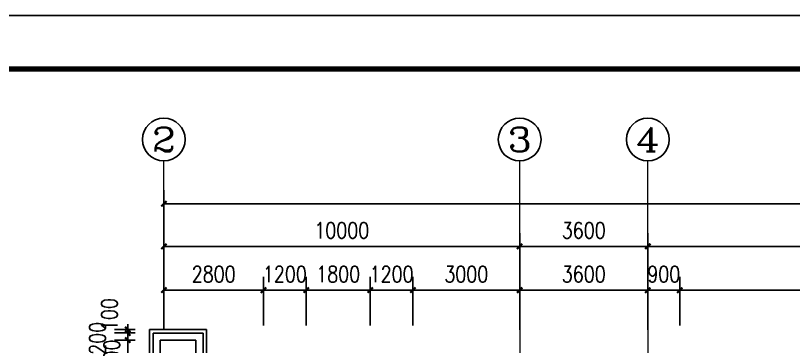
# Model space of a CAD drawing. Extents: x 1417642 to 3570900, y 124798 to 1191112.
# Drawn here: x 1439635 to 1461497, y 241656 to 250948 of the extents above; entities that cross this region are included whole.
import ezdxf
from ezdxf.enums import TextEntityAlignment as Align

# ---------------------------------------------------------------- set-up
doc = ezdxf.new("R2010")
doc.units = 0
doc.header["$LTSCALE"] = 1000
doc.header["$MEASUREMENT"] = 0
doc.linetypes.add('DOTE', pattern=[2.42, 2, -0.2, 0.02, -0.2])
doc.layers.get('0').update_dxf_attribs({"linetype": 'CONTINUOUS'})
doc.layers.get('Defpoints').update_dxf_attribs({"linetype": 'CONTINUOUS'})
for name, color, linetype in [('AXIS', 3, 'CONTINUOUS'), ('AXIS_TEXT', 7, 'CONTINUOUS'), ('DOTE', 1, 'DOTE'), ('PUB_DIM', 3, 'CONTINUOUS'), ('PUB_TITLE', 4, 'CONTINUOUS'), ('SURFACE', 6, 'CONTINUOUS'), ('WALL', 4, 'CONTINUOUS')]:
    doc.layers.add(name, color=color, linetype=linetype)
doc.styles.add('_TCH_AXIS', font='COMPLEX', dxfattribs={"bigfont": 'GBCBIG'})
doc.styles.add('DIM_FONT', font='SIMPLEX.shx', dxfattribs={"width": 0.8})
doc.dimstyles.new('DIMN150', dxfattribs={"dimscale": 1.5, "dimtxt": 300, "dimasz": 100, "dimexe": 250, "dimexo": 300, "dimgap": 150, "dimtad": 1, "dimdec": 0, "dimzin": 0, "dimdsep": 46, "dimtxsty": 'DIM_FONT', "dimblk": 'ARCHTICK', "dimcen": 0.09, "dimdle": 1.5, "dimclrt": 7, "dimazin": 2, "dimtfac": 1, "dimtdec": 0, "dimtix": 1, "dimtmove": 2, "dimatfit": 3, "dimldrblk": 'ARCHTICK', "dimfxl": 1, "dimtolj": 1, "dimtzin": 0, "dimarcsym": 0})

# ---------------------------------------------------------------- blocks, each defined once
blk = doc.blocks.new('_ArchTick')
at = {"color": 0, "linetype": 'ByBlock', "const_width": 0.4}
blk.add_lwpolyline([(-0.5, -0.5), (0.5, 0.5)], dxfattribs=at)
blk = doc.blocks.new('*D206')
at = {"layer": 'Defpoints', "color": 0}
for p in [(1442788, 241833), (1443447, 241833), (1443447, 240633)]:
    blk.add_point(p, dxfattribs=at)
at = {"layer": 'PUB_DIM', "color": 0, "lineweight": -2}
for p, q in [((1442997, 241833), (1442413, 241833)), ((1442788, 241833), (1442788, 241983)), ((1442788, 240633), (1442788, 241833)), ((1442997, 240633), (1442413, 240633)), ((1442788, 240633), (1442788, 240483))]:
    blk.add_line(p, q, dxfattribs=at)
at = {"layer": 'PUB_DIM', "color": 0, "lineweight": -2, "xscale": 150, "yscale": 150, "zscale": 150}
for p, rotation in [((1442788, 241833), 270), ((1442788, 240633), 90)]:
    blk.add_blockref('_ArchTick', p, dxfattribs=dict(at, rotation=rotation))
at = {"layer": 'PUB_DIM', "color": 7, "insert": (1442338, 241233), "char_height": 450, "attachment_point": 5, "rotation": 90, "style": 'DIM_FONT'}
blk.add_mtext('\\A1;1200', dxfattribs=at)
blk = doc.blocks.new('*D207')
at = {"layer": 'Defpoints', "color": 0}
for p in [(1442788, 242033), (1443447, 242033), (1443447, 241833)]:
    blk.add_point(p, dxfattribs=at)
at = {"layer": 'PUB_DIM', "color": 0, "lineweight": -2}
for p, q in [((1442997, 242033), (1442413, 242033)), ((1442788, 242033), (1442788, 242183)), ((1442788, 241833), (1442788, 242033)), ((1442997, 241833), (1442413, 241833)), ((1442788, 241833), (1442788, 241683))]:
    blk.add_line(p, q, dxfattribs=at)
at = {"layer": 'PUB_DIM', "color": 0, "lineweight": -2, "xscale": 150, "yscale": 150, "zscale": 150}
for p, rotation in [((1442788, 242033), 270), ((1442788, 241833), 90)]:
    blk.add_blockref('_ArchTick', p, dxfattribs=dict(at, rotation=rotation))
at = {"layer": 'PUB_DIM', "color": 7, "insert": (1441937, 241883), "char_height": 450, "attachment_point": 5, "rotation": 90, "style": 'DIM_FONT'}
blk.add_mtext('\\A1;200', dxfattribs=at)
blk = doc.blocks.new('*D208')
at = {"layer": 'Defpoints', "color": 0}
for p in [(1442788, 242133), (1443447, 242133), (1443447, 242033)]:
    blk.add_point(p, dxfattribs=at)
at = {"layer": 'PUB_DIM', "color": 0, "lineweight": -2}
for p, q in [((1442788, 242133), (1442788, 242283)), ((1442997, 242133), (1442413, 242133)), ((1442997, 242033), (1442413, 242033)), ((1442788, 242033), (1442788, 242133)), ((1442788, 242033), (1442788, 241883))]:
    blk.add_line(p, q, dxfattribs=at)
at = {"layer": 'PUB_DIM', "color": 0, "lineweight": -2, "xscale": 150, "yscale": 150, "zscale": 150}
for p, rotation in [((1442788, 242133), 270), ((1442788, 242033), 90)]:
    blk.add_blockref('_ArchTick', p, dxfattribs=dict(at, rotation=rotation))
at = {"layer": 'PUB_DIM', "color": 7, "insert": (1442271, 242550), "char_height": 450, "attachment_point": 5, "rotation": 90, "style": 'DIM_FONT'}
blk.add_mtext('\\A1;100', dxfattribs=at)
blk = doc.blocks.new('*D298')
at = {"layer": 'AXIS', "color": 0, "lineweight": -2}
for p, q in [((1443803, 243101), (1443803, 246040)), ((1588603, 243101), (1588603, 246040)), ((1443801, 245665), (1588605, 245665))]:
    blk.add_line(p, q, dxfattribs=at)
at = {"layer": 'Defpoints', "color": 0}
for p in [(1588603, 245665), (1443803, 242651), (1588603, 242651)]:
    blk.add_point(p, dxfattribs=at)
at = {"layer": 'AXIS', "color": 0, "lineweight": -2, "xscale": 150, "yscale": 150, "zscale": 150, "rotation": 180}
blk.add_blockref('_ArchTick', (1443803, 245665), dxfattribs=at)
at = {"layer": 'AXIS', "color": 0, "lineweight": -2, "xscale": 150, "yscale": 150, "zscale": 150}
blk.add_blockref('_ArchTick', (1588603, 245665), dxfattribs=at)
at = {"layer": 'AXIS', "color": 7, "insert": (1516203, 246115), "char_height": 450, "attachment_point": 5, "style": 'DIM_FONT'}
blk.add_mtext('\\A1;144800', dxfattribs=at)
blk = doc.blocks.new('*D299')
at = {"layer": 'AXIS', "color": 0, "lineweight": -2}
for p, q in [((1443803, 242118), (1443803, 244840)), ((1453803, 242118), (1453803, 244840)), ((1443801, 244465), (1453805, 244465))]:
    blk.add_line(p, q, dxfattribs=at)
at = {"layer": 'Defpoints', "color": 0}
for p in [(1453803, 244465), (1443803, 241668), (1453803, 241668)]:
    blk.add_point(p, dxfattribs=at)
at = {"layer": 'AXIS', "color": 0, "lineweight": -2, "xscale": 150, "yscale": 150, "zscale": 150, "rotation": 180}
blk.add_blockref('_ArchTick', (1443803, 244465), dxfattribs=at)
at = {"layer": 'AXIS', "color": 0, "lineweight": -2, "xscale": 150, "yscale": 150, "zscale": 150}
blk.add_blockref('_ArchTick', (1453803, 244465), dxfattribs=at)
at = {"layer": 'AXIS', "color": 7, "insert": (1448803, 244915), "char_height": 450, "attachment_point": 5, "style": 'DIM_FONT'}
blk.add_mtext('\\A1;10000', dxfattribs=at)
blk = doc.blocks.new('*D300')
at = {"layer": 'AXIS', "color": 0, "lineweight": -2}
for p, q in [((1453803, 242118), (1453803, 244840)), ((1457403, 242118), (1457403, 244840)), ((1453801, 244465), (1457405, 244465))]:
    blk.add_line(p, q, dxfattribs=at)
at = {"layer": 'Defpoints', "color": 0}
for p in [(1457403, 244465), (1453803, 241668), (1457403, 241668)]:
    blk.add_point(p, dxfattribs=at)
at = {"layer": 'AXIS', "color": 0, "lineweight": -2, "xscale": 150, "yscale": 150, "zscale": 150, "rotation": 180}
blk.add_blockref('_ArchTick', (1453803, 244465), dxfattribs=at)
at = {"layer": 'AXIS', "color": 0, "lineweight": -2, "xscale": 150, "yscale": 150, "zscale": 150}
blk.add_blockref('_ArchTick', (1457403, 244465), dxfattribs=at)
at = {"layer": 'AXIS', "color": 7, "insert": (1455603, 244915), "char_height": 450, "attachment_point": 5, "style": 'DIM_FONT'}
blk.add_mtext('\\A1;3600', dxfattribs=at)
blk = doc.blocks.new('*D301')
at = {"layer": 'AXIS', "color": 0, "lineweight": -2}
for p, q in [((1457403, 242118), (1457403, 244840)), ((1467403, 242118), (1467403, 244840)), ((1457401, 244465), (1467405, 244465))]:
    blk.add_line(p, q, dxfattribs=at)
at = {"layer": 'Defpoints', "color": 0}
for p in [(1467403, 244465), (1457403, 241668), (1467403, 241668)]:
    blk.add_point(p, dxfattribs=at)
at = {"layer": 'AXIS', "color": 0, "lineweight": -2, "xscale": 150, "yscale": 150, "zscale": 150, "rotation": 180}
blk.add_blockref('_ArchTick', (1457403, 244465), dxfattribs=at)
at = {"layer": 'AXIS', "color": 0, "lineweight": -2, "xscale": 150, "yscale": 150, "zscale": 150}
blk.add_blockref('_ArchTick', (1467403, 244465), dxfattribs=at)
at = {"layer": 'AXIS', "color": 7, "insert": (1462403, 244915), "char_height": 450, "attachment_point": 5, "style": 'DIM_FONT'}
blk.add_mtext('\\A1;10000', dxfattribs=at)
blk = doc.blocks.new('*D734')
at = {"layer": 'Defpoints', "color": 0}
for p in [(1466203, 243236), (1458303, 241789), (1466203, 241789)]:
    blk.add_point(p, dxfattribs=at)
at = {"layer": 'PUB_DIM', "color": 0, "lineweight": -2}
for p, q in [((1458303, 242239), (1458303, 243611)), ((1466203, 242239), (1466203, 243611)), ((1458301, 243236), (1466205, 243236))]:
    blk.add_line(p, q, dxfattribs=at)
at = {"layer": 'PUB_DIM', "color": 0, "lineweight": -2, "xscale": 150, "yscale": 150, "zscale": 150, "rotation": 180}
blk.add_blockref('_ArchTick', (1458303, 243236), dxfattribs=at)
at = {"layer": 'PUB_DIM', "color": 0, "lineweight": -2, "xscale": 150, "yscale": 150, "zscale": 150}
blk.add_blockref('_ArchTick', (1466203, 243236), dxfattribs=at)
at = {"layer": 'PUB_DIM', "color": 7, "insert": (1462253, 243686), "char_height": 450, "attachment_point": 5, "style": 'DIM_FONT'}
blk.add_mtext('\\A1;7900', dxfattribs=at)
blk = doc.blocks.new('*D735')
at = {"layer": 'Defpoints', "color": 0}
for p in [(1458303, 243236), (1457403, 241789), (1458303, 241789)]:
    blk.add_point(p, dxfattribs=at)
at = {"layer": 'PUB_DIM', "color": 0, "lineweight": -2}
for p, q in [((1457403, 242239), (1457403, 243611)), ((1458303, 242239), (1458303, 243611)), ((1457403, 243236), (1457253, 243236)), ((1457403, 243236), (1458303, 243236)), ((1458303, 243236), (1458453, 243236))]:
    blk.add_line(p, q, dxfattribs=at)
at = {"layer": 'PUB_DIM', "color": 0, "lineweight": -2, "xscale": 150, "yscale": 150, "zscale": 150}
blk.add_blockref('_ArchTick', (1457403, 243236), dxfattribs=at)
at = {"layer": 'PUB_DIM', "color": 0, "lineweight": -2, "xscale": 150, "yscale": 150, "zscale": 150, "rotation": 180}
blk.add_blockref('_ArchTick', (1458303, 243236), dxfattribs=at)
at = {"layer": 'PUB_DIM', "color": 7, "insert": (1457853, 243686), "char_height": 450, "attachment_point": 5, "style": 'DIM_FONT'}
blk.add_mtext('\\A1;900', dxfattribs=at)
blk = doc.blocks.new('*D736')
at = {"layer": 'Defpoints', "color": 0}
for p in [(1457403, 243236), (1453803, 241789), (1457403, 241789)]:
    blk.add_point(p, dxfattribs=at)
at = {"layer": 'PUB_DIM', "color": 0, "lineweight": -2}
for p, q in [((1453803, 242239), (1453803, 243611)), ((1457403, 242239), (1457403, 243611)), ((1453801, 243236), (1457405, 243236))]:
    blk.add_line(p, q, dxfattribs=at)
at = {"layer": 'PUB_DIM', "color": 0, "lineweight": -2, "xscale": 150, "yscale": 150, "zscale": 150, "rotation": 180}
blk.add_blockref('_ArchTick', (1453803, 243236), dxfattribs=at)
at = {"layer": 'PUB_DIM', "color": 0, "lineweight": -2, "xscale": 150, "yscale": 150, "zscale": 150}
blk.add_blockref('_ArchTick', (1457403, 243236), dxfattribs=at)
at = {"layer": 'PUB_DIM', "color": 7, "insert": (1455603, 243686), "char_height": 450, "attachment_point": 5, "style": 'DIM_FONT'}
blk.add_mtext('\\A1;3600', dxfattribs=at)
blk = doc.blocks.new('*D737')
at = {"layer": 'Defpoints', "color": 0}
for p in [(1453803, 243236), (1450803, 241789), (1453803, 241789)]:
    blk.add_point(p, dxfattribs=at)
at = {"layer": 'PUB_DIM', "color": 0, "lineweight": -2}
for p, q in [((1450803, 242239), (1450803, 243611)), ((1453803, 242239), (1453803, 243611)), ((1450801, 243236), (1453805, 243236))]:
    blk.add_line(p, q, dxfattribs=at)
at = {"layer": 'PUB_DIM', "color": 0, "lineweight": -2, "xscale": 150, "yscale": 150, "zscale": 150, "rotation": 180}
blk.add_blockref('_ArchTick', (1450803, 243236), dxfattribs=at)
at = {"layer": 'PUB_DIM', "color": 0, "lineweight": -2, "xscale": 150, "yscale": 150, "zscale": 150}
blk.add_blockref('_ArchTick', (1453803, 243236), dxfattribs=at)
at = {"layer": 'PUB_DIM', "color": 7, "insert": (1452303, 243686), "char_height": 450, "attachment_point": 5, "style": 'DIM_FONT'}
blk.add_mtext('\\A1;3000', dxfattribs=at)
blk = doc.blocks.new('*D738')
at = {"layer": 'Defpoints', "color": 0}
for p in [(1450803, 243236), (1449603, 241789), (1450803, 241789)]:
    blk.add_point(p, dxfattribs=at)
at = {"layer": 'PUB_DIM', "color": 0, "lineweight": -2}
for p, q in [((1449603, 242239), (1449603, 243611)), ((1450803, 242239), (1450803, 243611)), ((1449603, 243236), (1449453, 243236)), ((1449603, 243236), (1450803, 243236)), ((1450803, 243236), (1450953, 243236))]:
    blk.add_line(p, q, dxfattribs=at)
at = {"layer": 'PUB_DIM', "color": 0, "lineweight": -2, "xscale": 150, "yscale": 150, "zscale": 150}
blk.add_blockref('_ArchTick', (1449603, 243236), dxfattribs=at)
at = {"layer": 'PUB_DIM', "color": 0, "lineweight": -2, "xscale": 150, "yscale": 150, "zscale": 150, "rotation": 180}
blk.add_blockref('_ArchTick', (1450803, 243236), dxfattribs=at)
at = {"layer": 'PUB_DIM', "color": 7, "insert": (1450203, 243686), "char_height": 450, "attachment_point": 5, "style": 'DIM_FONT'}
blk.add_mtext('\\A1;1200', dxfattribs=at)
blk = doc.blocks.new('*D739')
at = {"layer": 'Defpoints', "color": 0}
for p in [(1449603, 243236), (1447803, 241789), (1449603, 241789)]:
    blk.add_point(p, dxfattribs=at)
at = {"layer": 'PUB_DIM', "color": 0, "lineweight": -2}
for p, q in [((1447803, 242239), (1447803, 243611)), ((1449603, 242239), (1449603, 243611)), ((1447801, 243236), (1449605, 243236))]:
    blk.add_line(p, q, dxfattribs=at)
at = {"layer": 'PUB_DIM', "color": 0, "lineweight": -2, "xscale": 150, "yscale": 150, "zscale": 150, "rotation": 180}
blk.add_blockref('_ArchTick', (1447803, 243236), dxfattribs=at)
at = {"layer": 'PUB_DIM', "color": 0, "lineweight": -2, "xscale": 150, "yscale": 150, "zscale": 150}
blk.add_blockref('_ArchTick', (1449603, 243236), dxfattribs=at)
at = {"layer": 'PUB_DIM', "color": 7, "insert": (1448703, 243686), "char_height": 450, "attachment_point": 5, "style": 'DIM_FONT'}
blk.add_mtext('\\A1;1800', dxfattribs=at)
blk = doc.blocks.new('*D740')
at = {"layer": 'Defpoints', "color": 0}
for p in [(1447803, 243236), (1446603, 241789), (1447803, 241789)]:
    blk.add_point(p, dxfattribs=at)
at = {"layer": 'PUB_DIM', "color": 0, "lineweight": -2}
for p, q in [((1446603, 242239), (1446603, 243611)), ((1447803, 242239), (1447803, 243611)), ((1446603, 243236), (1446453, 243236)), ((1446603, 243236), (1447803, 243236)), ((1447803, 243236), (1447953, 243236))]:
    blk.add_line(p, q, dxfattribs=at)
at = {"layer": 'PUB_DIM', "color": 0, "lineweight": -2, "xscale": 150, "yscale": 150, "zscale": 150}
blk.add_blockref('_ArchTick', (1446603, 243236), dxfattribs=at)
at = {"layer": 'PUB_DIM', "color": 0, "lineweight": -2, "xscale": 150, "yscale": 150, "zscale": 150, "rotation": 180}
blk.add_blockref('_ArchTick', (1447803, 243236), dxfattribs=at)
at = {"layer": 'PUB_DIM', "color": 7, "insert": (1447203, 243686), "char_height": 450, "attachment_point": 5, "style": 'DIM_FONT'}
blk.add_mtext('\\A1;1200', dxfattribs=at)
blk = doc.blocks.new('*D741')
at = {"layer": 'Defpoints', "color": 0}
for p in [(1446603, 243236), (1443803, 241789), (1446603, 241789)]:
    blk.add_point(p, dxfattribs=at)
at = {"layer": 'PUB_DIM', "color": 0, "lineweight": -2}
for p, q in [((1443803, 242239), (1443803, 243611)), ((1446603, 242239), (1446603, 243611)), ((1443801, 243236), (1446605, 243236))]:
    blk.add_line(p, q, dxfattribs=at)
at = {"layer": 'PUB_DIM', "color": 0, "lineweight": -2, "xscale": 150, "yscale": 150, "zscale": 150, "rotation": 180}
blk.add_blockref('_ArchTick', (1443803, 243236), dxfattribs=at)
at = {"layer": 'PUB_DIM', "color": 0, "lineweight": -2, "xscale": 150, "yscale": 150, "zscale": 150}
blk.add_blockref('_ArchTick', (1446603, 243236), dxfattribs=at)
at = {"layer": 'PUB_DIM', "color": 7, "insert": (1445203, 243686), "char_height": 450, "attachment_point": 5, "style": 'DIM_FONT'}
blk.add_mtext('\\A1;2800', dxfattribs=at)

msp = doc.modelspace()

# ---------------------------------------------------------------- linework, layer by layer
at = {"layer": 'AXIS', "lineweight": 0}
for p, q in [((1443803.1, 244249), (1443803.1, 246865.4)), ((1453803.1, 244249), (1453803.1, 246865.4)), ((1457403.1, 244249), (1457403.1, 246865.4))]:
    msp.add_line(p, q, dxfattribs=at)
at = {"layer": 'AXIS'}
for centre in [(1443803.1, 247465.4), (1453803.1, 247465.4), (1457403.1, 247465.4)]:
    msp.add_circle(centre, 600, dxfattribs=at)
at = {"layer": 'DOTE', "lineweight": 0}
for points in [[(1453803.1, 242672.6), (1453803.1, 132632.2)], [(1457403.1, 242672.6), (1457403.1, 132632.2)]]:
    msp.add_lwpolyline(points, dxfattribs=at)
at = {"layer": 'PUB_TITLE'}
msp.add_lwpolyline([(1417642.3, 124798.4), (1618342.3, 124798.4), (1618342.3, 250948.4), (1417642.3, 250948.4)], close=True, dxfattribs=at)
at = {"layer": 'PUB_TITLE', "const_width": 150}
msp.add_lwpolyline([(1421392.3, 126298.4), (1616842.3, 126298.4), (1616842.3, 249448.4), (1421392.3, 249448.4)], close=True, dxfattribs=at)
at = {"layer": 'SURFACE'}
for p, q in [((1443403.1, 242132.7), (1443403.1, 240432.7)), ((1443403.1, 242132.7), (1445003.1, 242132.7)), ((1445003.1, 240632.7), (1445003.1, 242132.7))]:
    msp.add_line(p, q, dxfattribs=at)
at = {"layer": 'WALL'}
for p, q in [((1443503.1, 242032.7), (1443503.1, 240432.7)), ((1443503.1, 242032.7), (1444903.1, 242032.7)), ((1444903.1, 240532.7), (1444903.1, 242032.7)), ((1443703.1, 241832.7), (1443703.1, 240532.7)), ((1443703.1, 241832.7), (1444703.1, 241832.7)), ((1444703.1, 240532.7), (1444703.1, 241832.7))]:
    msp.add_line(p, q, dxfattribs=at)

# ---------------------------------------------------------------- texts
at = {"layer": 'AXIS_TEXT', "style": '_TCH_AXIS'}
for s, width, p, p2 in [('2', 1.5, (1443463.7, 247126), (1444142.5, 247126)), ('3', 1.5, (1453463.7, 247126), (1454142.5, 247126)), ('4', 1.3125, (1457063.7, 247126), (1457742.5, 247126))]:
    msp.add_text(s, height=678.8, dxfattribs=dict(at, width=width)).set_placement(p, p2, align=Align.FIT)

# ---------------------------------------------------------------- dimensions: what is measured, and where the dimension line sits
at = {"layer": 'AXIS'}
for p1, p2, distance, picture, middle in [((1443803.1, 242651.5), (1588603.1, 242651.5), 3013.9, '*D298', (1516203.1, 246115.4)), ((1443803.1, 241667.6), (1453803.1, 241667.6), 2797.8, '*D299', (1448803.1, 244915.4)), ((1453803.1, 241667.6), (1457403.1, 241667.6), 2797.8, '*D300', (1455603.1, 244915.4)), ((1457403.1, 241667.6), (1467403.1, 241667.6), 2797.8, '*D301', (1462403.1, 244915.4))]:
    dim = msp.add_aligned_dim(p1=p1, p2=p2, distance=distance, dimstyle='DIMN150', dxfattribs=at)
    dim.commit()
    dim.dimension.update_dxf_attribs({"geometry": picture, "text_midpoint": middle})
at = {"layer": 'PUB_DIM'}
for p1, p2, distance, picture, middle in [((1443803.1, 241789.2), (1446603.1, 241789.2), 1446.3, '*D741', (1445203.1, 243685.5)), ((1446603.1, 241789.2), (1447803.1, 241789.2), 1446.3, '*D740', (1447203.1, 243685.5)), ((1447803.1, 241789.2), (1449603.1, 241789.2), 1446.3, '*D739', (1448703.1, 243685.5)), ((1449603.1, 241789.2), (1450803.1, 241789.2), 1446.3, '*D738', (1450203.1, 243685.5)), ((1450803.1, 241789.2), (1453803.1, 241789.2), 1446.3, '*D737', (1452303.1, 243685.5)), ((1453803.1, 241789.2), (1457403.1, 241789.2), 1446.3, '*D736', (1455603.1, 243685.5)), ((1457403.1, 241789.2), (1458303.1, 241789.2), 1446.3, '*D735', (1457853.1, 243685.5)), ((1458303.1, 241789.2), (1466203.1, 241789.2), 1446.3, '*D734', (1462253.1, 243685.5)), ((1443446.7, 240632.7), (1443446.7, 241832.7), 658.5, '*D206', (1442338.2, 241232.7))]:
    dim = msp.add_aligned_dim(p1=p1, p2=p2, distance=distance, dimstyle='DIMN150', dxfattribs=at)
    dim.commit()
    dim.dimension.update_dxf_attribs({"geometry": picture, "text_midpoint": middle})
for base, p1, p2, picture, middle in [((1442788.2, 242132.7), (1443446.7, 242032.7), (1443446.7, 242132.7), '*D208', (1442270.7, 242550.5)), ((1442788.2, 242032.7), (1443446.7, 241832.7), (1443446.7, 242032.7), '*D207', (1441936.9, 241882.7))]:
    dim = msp.add_linear_dim(base=base, p1=p1, p2=p2, angle=90, dimstyle='DIMN150', dxfattribs=at)
    dim.commit()
    dim.dimension.update_dxf_attribs({"geometry": picture, "text_midpoint": middle, "dimtype": 129})

doc.saveas('drawing.dxf')
